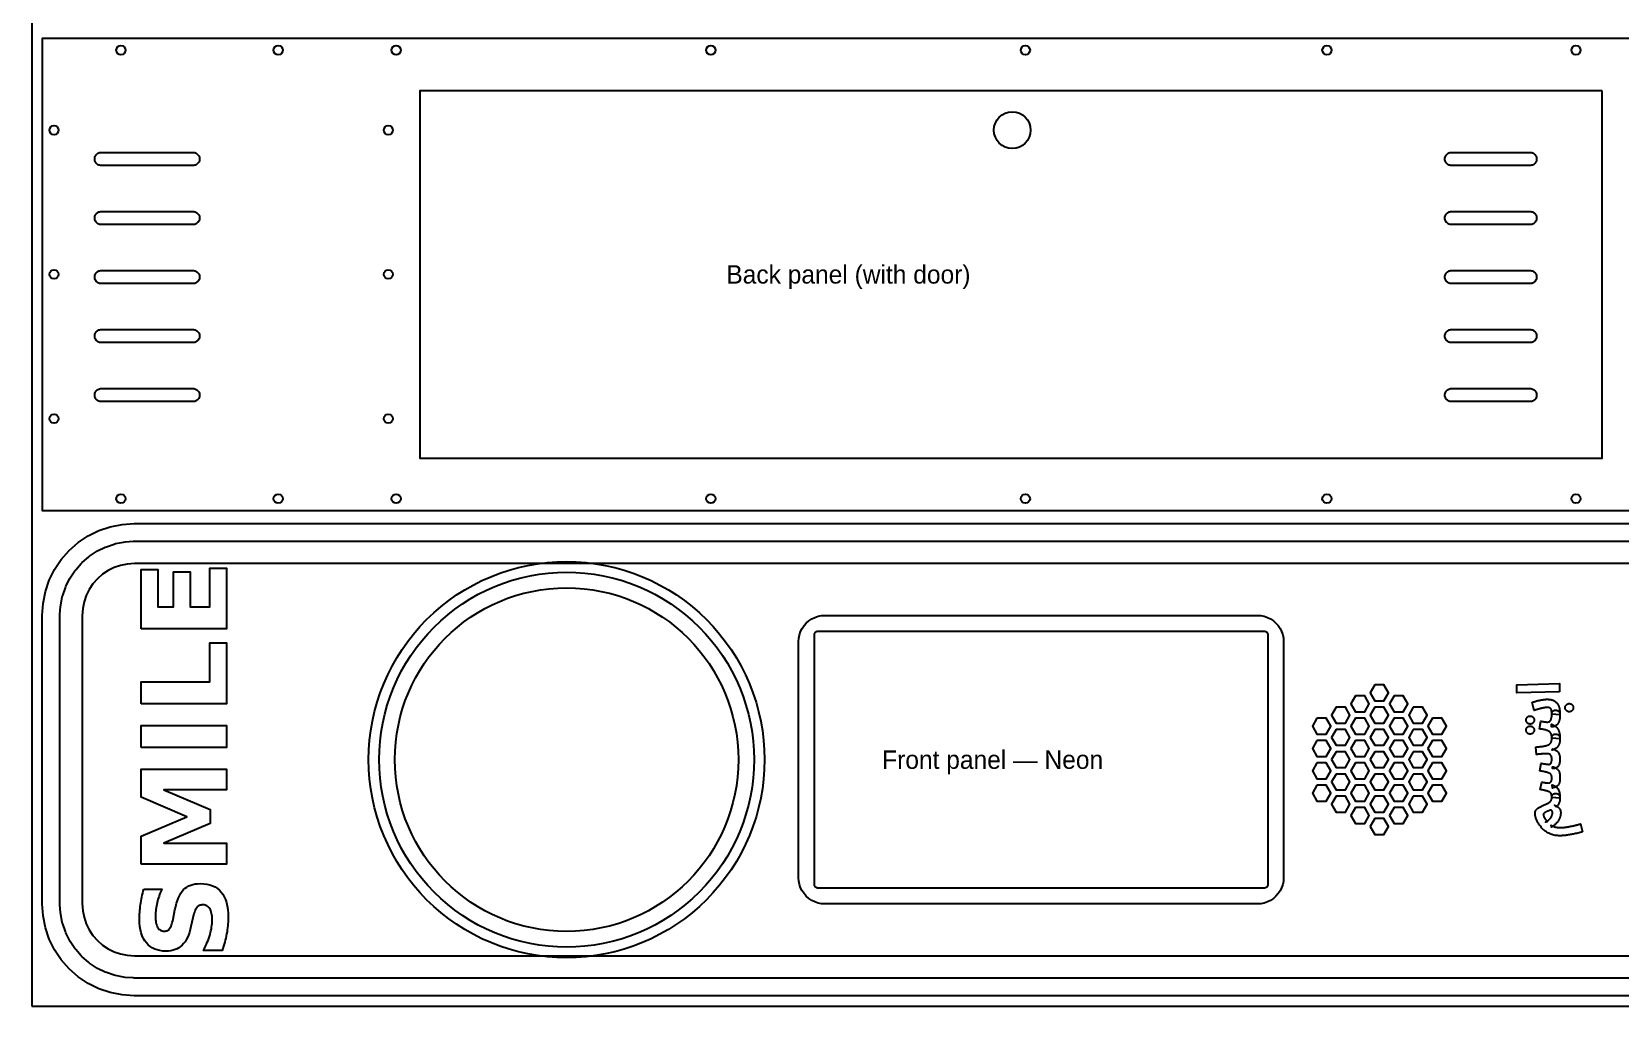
# Model space of a CAD drawing. Header units: millimetres. Extents: x 0 to 2440, y 0 to 1257.
# Drawn here: x 0 to 1212, y 0 to 743 of the extents above; entities that cross this region are included whole.
import ezdxf
from ezdxf.enums import TextEntityAlignment as Align

# ---------------------------------------------------------------- set-up
doc = ezdxf.new("R2010")
doc.units = ezdxf.units.MM
for name, color, linetype in [('CUT_DOOR', 6, 'Continuous'), ('CUT_INSIDE', 5, 'Continuous'), ('CUT_OUTSIDE', 1, 'Continuous'), ('DRILL_7', 3, 'Continuous'), ('ENGRAVE_V', 2, 'Continuous'), ('LABELS', 7, 'Continuous'), ('POCKET_8', 30, 'Continuous'), ('SHEET', 8, 'Continuous')]:
    doc.layers.add(name, color=color, linetype=linetype)

msp = doc.modelspace()

# ---------------------------------------------------------------- linework, layer by layer
at = {"layer": 'CUT_DOOR'}
msp.add_lwpolyline([(1198, 698), (296, 698), (296, 418), (1198, 418)], close=True, dxfattribs=at)
at = {"layer": 'CUT_INSIDE'}
for points in [[(53, 641), (52.347, 641.043), (51.706, 641.17), (51.087, 641.381), (50.5, 641.67), (49.956, 642.033), (49.464, 642.464), (49.033, 642.956), (48.67, 643.5), (48.381, 644.087), (48.17, 644.706), (48.043, 645.347), (48, 646), (48.043, 646.653), (48.17, 647.294), (48.381, 647.913), (48.67, 648.5), (49.033, 649.044), (49.464, 649.536), (49.956, 649.967), (50.5, 650.33), (51.087, 650.619), (51.706, 650.83), (52.347, 650.957), (53, 651), (123, 651), (123.653, 650.957), (124.294, 650.83), (124.913, 650.619), (125.5, 650.33), (126.044, 649.967), (126.536, 649.536), (126.967, 649.044), (127.33, 648.5), (127.619, 647.913), (127.83, 647.294), (127.957, 646.653), (128, 646), (127.957, 645.347), (127.83, 644.706), (127.619, 644.087), (127.33, 643.5), (126.967, 642.956), (126.536, 642.464), (126.044, 642.033), (125.5, 641.67), (124.913, 641.381), (124.294, 641.17), (123.653, 641.043), (123, 641)], [(1083, 641), (1082.347, 641.043), (1081.706, 641.17), (1081.087, 641.381), (1080.5, 641.67), (1079.956, 642.033), (1079.464, 642.464), (1079.033, 642.956), (1078.67, 643.5), (1078.381, 644.087), (1078.17, 644.706), (1078.043, 645.347), (1078, 646), (1078.043, 646.653), (1078.17, 647.294), (1078.381, 647.913), (1078.67, 648.5), (1079.033, 649.044), (1079.464, 649.536), (1079.956, 649.967), (1080.5, 650.33), (1081.087, 650.619), (1081.706, 650.83), (1082.347, 650.957), (1083, 651), (1143, 651), (1143.653, 650.957), (1144.294, 650.83), (1144.913, 650.619), (1145.5, 650.33), (1146.044, 649.967), (1146.536, 649.536), (1146.967, 649.044), (1147.33, 648.5), (1147.619, 647.913), (1147.83, 647.294), (1147.957, 646.653), (1148, 646), (1147.957, 645.347), (1147.83, 644.706), (1147.619, 644.087), (1147.33, 643.5), (1146.967, 642.956), (1146.536, 642.464), (1146.044, 642.033), (1145.5, 641.67), (1144.913, 641.381), (1144.294, 641.17), (1143.653, 641.043), (1143, 641)], [(53, 596), (52.347, 596.043), (51.706, 596.17), (51.087, 596.381), (50.5, 596.67), (49.956, 597.033), (49.464, 597.464), (49.033, 597.956), (48.67, 598.5), (48.381, 599.087), (48.17, 599.706), (48.043, 600.347), (48, 601), (48.043, 601.653), (48.17, 602.294), (48.381, 602.913), (48.67, 603.5), (49.033, 604.044), (49.464, 604.536), (49.956, 604.967), (50.5, 605.33), (51.087, 605.619), (51.706, 605.83), (52.347, 605.957), (53, 606), (123, 606), (123.653, 605.957), (124.294, 605.83), (124.913, 605.619), (125.5, 605.33), (126.044, 604.967), (126.536, 604.536), (126.967, 604.044), (127.33, 603.5), (127.619, 602.913), (127.83, 602.294), (127.957, 601.653), (128, 601), (127.957, 600.347), (127.83, 599.706), (127.619, 599.087), (127.33, 598.5), (126.967, 597.956), (126.536, 597.464), (126.044, 597.033), (125.5, 596.67), (124.913, 596.381), (124.294, 596.17), (123.653, 596.043), (123, 596)], [(1083, 596), (1082.347, 596.043), (1081.706, 596.17), (1081.087, 596.381), (1080.5, 596.67), (1079.956, 597.033), (1079.464, 597.464), (1079.033, 597.956), (1078.67, 598.5), (1078.381, 599.087), (1078.17, 599.706), (1078.043, 600.347), (1078, 601), (1078.043, 601.653), (1078.17, 602.294), (1078.381, 602.913), (1078.67, 603.5), (1079.033, 604.044), (1079.464, 604.536), (1079.956, 604.967), (1080.5, 605.33), (1081.087, 605.619), (1081.706, 605.83), (1082.347, 605.957), (1083, 606), (1143, 606), (1143.653, 605.957), (1144.294, 605.83), (1144.913, 605.619), (1145.5, 605.33), (1146.044, 604.967), (1146.536, 604.536), (1146.967, 604.044), (1147.33, 603.5), (1147.619, 602.913), (1147.83, 602.294), (1147.957, 601.653), (1148, 601), (1147.957, 600.347), (1147.83, 599.706), (1147.619, 599.087), (1147.33, 598.5), (1146.967, 597.956), (1146.536, 597.464), (1146.044, 597.033), (1145.5, 596.67), (1144.913, 596.381), (1144.294, 596.17), (1143.653, 596.043), (1143, 596)], [(53, 551), (52.347, 551.043), (51.706, 551.17), (51.087, 551.381), (50.5, 551.67), (49.956, 552.033), (49.464, 552.464), (49.033, 552.956), (48.67, 553.5), (48.381, 554.087), (48.17, 554.706), (48.043, 555.347), (48, 556), (48.043, 556.653), (48.17, 557.294), (48.381, 557.913), (48.67, 558.5), (49.033, 559.044), (49.464, 559.536), (49.956, 559.967), (50.5, 560.33), (51.087, 560.619), (51.706, 560.83), (52.347, 560.957), (53, 561), (123, 561), (123.653, 560.957), (124.294, 560.83), (124.913, 560.619), (125.5, 560.33), (126.044, 559.967), (126.536, 559.536), (126.967, 559.044), (127.33, 558.5), (127.619, 557.913), (127.83, 557.294), (127.957, 556.653), (128, 556), (127.957, 555.347), (127.83, 554.706), (127.619, 554.087), (127.33, 553.5), (126.967, 552.956), (126.536, 552.464), (126.044, 552.033), (125.5, 551.67), (124.913, 551.381), (124.294, 551.17), (123.653, 551.043), (123, 551)], [(1083, 551), (1082.347, 551.043), (1081.706, 551.17), (1081.087, 551.381), (1080.5, 551.67), (1079.956, 552.033), (1079.464, 552.464), (1079.033, 552.956), (1078.67, 553.5), (1078.381, 554.087), (1078.17, 554.706), (1078.043, 555.347), (1078, 556), (1078.043, 556.653), (1078.17, 557.294), (1078.381, 557.913), (1078.67, 558.5), (1079.033, 559.044), (1079.464, 559.536), (1079.956, 559.967), (1080.5, 560.33), (1081.087, 560.619), (1081.706, 560.83), (1082.347, 560.957), (1083, 561), (1143, 561), (1143.653, 560.957), (1144.294, 560.83), (1144.913, 560.619), (1145.5, 560.33), (1146.044, 559.967), (1146.536, 559.536), (1146.967, 559.044), (1147.33, 558.5), (1147.619, 557.913), (1147.83, 557.294), (1147.957, 556.653), (1148, 556), (1147.957, 555.347), (1147.83, 554.706), (1147.619, 554.087), (1147.33, 553.5), (1146.967, 552.956), (1146.536, 552.464), (1146.044, 552.033), (1145.5, 551.67), (1144.913, 551.381), (1144.294, 551.17), (1143.653, 551.043), (1143, 551)], [(53, 506), (52.347, 506.043), (51.706, 506.17), (51.087, 506.381), (50.5, 506.67), (49.956, 507.033), (49.464, 507.464), (49.033, 507.956), (48.67, 508.5), (48.381, 509.087), (48.17, 509.706), (48.043, 510.347), (48, 511), (48.043, 511.653), (48.17, 512.294), (48.381, 512.913), (48.67, 513.5), (49.033, 514.044), (49.464, 514.536), (49.956, 514.967), (50.5, 515.33), (51.087, 515.619), (51.706, 515.83), (52.347, 515.957), (53, 516), (123, 516), (123.653, 515.957), (124.294, 515.83), (124.913, 515.619), (125.5, 515.33), (126.044, 514.967), (126.536, 514.536), (126.967, 514.044), (127.33, 513.5), (127.619, 512.913), (127.83, 512.294), (127.957, 511.653), (128, 511), (127.957, 510.347), (127.83, 509.706), (127.619, 509.087), (127.33, 508.5), (126.967, 507.956), (126.536, 507.464), (126.044, 507.033), (125.5, 506.67), (124.913, 506.381), (124.294, 506.17), (123.653, 506.043), (123, 506)], [(1083, 506), (1082.347, 506.043), (1081.706, 506.17), (1081.087, 506.381), (1080.5, 506.67), (1079.956, 507.033), (1079.464, 507.464), (1079.033, 507.956), (1078.67, 508.5), (1078.381, 509.087), (1078.17, 509.706), (1078.043, 510.347), (1078, 511), (1078.043, 511.653), (1078.17, 512.294), (1078.381, 512.913), (1078.67, 513.5), (1079.033, 514.044), (1079.464, 514.536), (1079.956, 514.967), (1080.5, 515.33), (1081.087, 515.619), (1081.706, 515.83), (1082.347, 515.957), (1083, 516), (1143, 516), (1143.653, 515.957), (1144.294, 515.83), (1144.913, 515.619), (1145.5, 515.33), (1146.044, 514.967), (1146.536, 514.536), (1146.967, 514.044), (1147.33, 513.5), (1147.619, 512.913), (1147.83, 512.294), (1147.957, 511.653), (1148, 511), (1147.957, 510.347), (1147.83, 509.706), (1147.619, 509.087), (1147.33, 508.5), (1146.967, 507.956), (1146.536, 507.464), (1146.044, 507.033), (1145.5, 506.67), (1144.913, 506.381), (1144.294, 506.17), (1143.653, 506.043), (1143, 506)], [(53, 461), (52.347, 461.043), (51.706, 461.17), (51.087, 461.381), (50.5, 461.67), (49.956, 462.033), (49.464, 462.464), (49.033, 462.956), (48.67, 463.5), (48.381, 464.087), (48.17, 464.706), (48.043, 465.347), (48, 466), (48.043, 466.653), (48.17, 467.294), (48.381, 467.913), (48.67, 468.5), (49.033, 469.044), (49.464, 469.536), (49.956, 469.967), (50.5, 470.33), (51.087, 470.619), (51.706, 470.83), (52.347, 470.957), (53, 471), (123, 471), (123.653, 470.957), (124.294, 470.83), (124.913, 470.619), (125.5, 470.33), (126.044, 469.967), (126.536, 469.536), (126.967, 469.044), (127.33, 468.5), (127.619, 467.913), (127.83, 467.294), (127.957, 466.653), (128, 466), (127.957, 465.347), (127.83, 464.706), (127.619, 464.087), (127.33, 463.5), (126.967, 462.956), (126.536, 462.464), (126.044, 462.033), (125.5, 461.67), (124.913, 461.381), (124.294, 461.17), (123.653, 461.043), (123, 461)], [(1083, 461), (1082.347, 461.043), (1081.706, 461.17), (1081.087, 461.381), (1080.5, 461.67), (1079.956, 462.033), (1079.464, 462.464), (1079.033, 462.956), (1078.67, 463.5), (1078.381, 464.087), (1078.17, 464.706), (1078.043, 465.347), (1078, 466), (1078.043, 466.653), (1078.17, 467.294), (1078.381, 467.913), (1078.67, 468.5), (1079.033, 469.044), (1079.464, 469.536), (1079.956, 469.967), (1080.5, 470.33), (1081.087, 470.619), (1081.706, 470.83), (1082.347, 470.957), (1083, 471), (1143, 471), (1143.653, 470.957), (1144.294, 470.83), (1144.913, 470.619), (1145.5, 470.33), (1146.044, 469.967), (1146.536, 469.536), (1146.967, 469.044), (1147.33, 468.5), (1147.619, 467.913), (1147.83, 467.294), (1147.957, 466.653), (1148, 466), (1147.957, 465.347), (1147.83, 464.706), (1147.619, 464.087), (1147.33, 463.5), (1146.967, 462.956), (1146.536, 462.464), (1146.044, 462.033), (1145.5, 461.67), (1144.913, 461.381), (1144.294, 461.17), (1143.653, 461.043), (1143, 461)], [(83.335, 287.635), (83.335, 333.039), (96.051, 333.039), (96.051, 304.459), (108.2, 304.459), (108.2, 331.334), (120.916, 331.334), (120.916, 304.459), (135.861, 304.459), (135.861, 334), (148.578, 334), (148.578, 287.635)], [(940, 286), (940.392, 285.974), (940.776, 285.898), (941.148, 285.772), (941.5, 285.598), (941.826, 285.38), (942.121, 285.121), (942.38, 284.826), (942.598, 284.5), (942.772, 284.148), (942.898, 283.776), (942.974, 283.392), (943, 283), (943, 93), (942.974, 92.608), (942.898, 92.224), (942.772, 91.852), (942.598, 91.5), (942.38, 91.174), (942.121, 90.879), (941.826, 90.62), (941.5, 90.402), (941.148, 90.228), (940.776, 90.102), (940.392, 90.026), (940, 90), (600, 90), (599.608, 90.026), (599.224, 90.102), (598.852, 90.228), (598.5, 90.402), (598.174, 90.62), (597.879, 90.879), (597.62, 91.174), (597.402, 91.5), (597.228, 91.852), (597.102, 92.224), (597.026, 92.608), (597, 93), (597, 283), (597.026, 283.392), (597.102, 283.776), (597.228, 284.148), (597.402, 284.5), (597.62, 284.826), (597.879, 285.121), (598.174, 285.38), (598.5, 285.598), (598.852, 285.772), (599.224, 285.898), (599.608, 285.974), (600, 286)], [(83.335, 230.607), (83.335, 247.431), (135.861, 247.431), (135.861, 276.972), (148.578, 276.972), (148.578, 230.607)], [(1024.5, 245.062), (1021, 239), (1024.5, 232.938), (1031.5, 232.938), (1035, 239), (1031.5, 245.062)], [(1009.8, 236.562), (1006.3, 230.5), (1009.8, 224.438), (1016.8, 224.438), (1020.3, 230.5), (1016.8, 236.562)], [(1039.2, 236.562), (1035.7, 230.5), (1039.2, 224.438), (1046.2, 224.438), (1049.7, 230.5), (1046.2, 236.562)], [(980.4, 219.562), (976.9, 213.5), (980.4, 207.438), (987.4, 207.438), (990.9, 213.5), (987.4, 219.562)], [(995.1, 228.062), (991.6, 222), (995.1, 215.938), (1002.1, 215.938), (1005.6, 222), (1002.1, 228.062)], [(1009.8, 219.562), (1006.3, 213.5), (1009.8, 207.438), (1016.8, 207.438), (1020.3, 213.5), (1016.8, 219.562)], [(1024.5, 228.062), (1021, 222), (1024.5, 215.938), (1031.5, 215.938), (1035, 222), (1031.5, 228.062)], [(1039.2, 219.562), (1035.7, 213.5), (1039.2, 207.438), (1046.2, 207.438), (1049.7, 213.5), (1046.2, 219.562)], [(1053.9, 228.062), (1050.4, 222), (1053.9, 215.938), (1060.9, 215.938), (1064.4, 222), (1060.9, 228.062)], [(1068.6, 219.562), (1065.1, 213.5), (1068.6, 207.438), (1075.6, 207.438), (1079.1, 213.5), (1075.6, 219.562)], [(83.335, 197.308), (83.335, 214.132), (148.578, 214.132), (148.578, 197.308)], [(995.1, 211.062), (991.6, 205), (995.1, 198.938), (1002.1, 198.938), (1005.6, 205), (1002.1, 211.062)], [(1024.5, 211.062), (1021, 205), (1024.5, 198.938), (1031.5, 198.938), (1035, 205), (1031.5, 211.062)], [(1053.9, 211.062), (1050.4, 205), (1053.9, 198.938), (1060.9, 198.938), (1064.4, 205), (1060.9, 211.062)], [(980.4, 202.562), (976.9, 196.5), (980.4, 190.438), (987.4, 190.438), (990.9, 196.5), (987.4, 202.562)], [(995.1, 194.062), (991.6, 188), (995.1, 181.938), (1002.1, 181.938), (1005.6, 188), (1002.1, 194.062)], [(1009.8, 202.562), (1006.3, 196.5), (1009.8, 190.438), (1016.8, 190.438), (1020.3, 196.5), (1016.8, 202.562)], [(1024.5, 194.062), (1021, 188), (1024.5, 181.938), (1031.5, 181.938), (1035, 188), (1031.5, 194.062)], [(1039.2, 202.562), (1035.7, 196.5), (1039.2, 190.438), (1046.2, 190.438), (1049.7, 196.5), (1046.2, 202.562)], [(1053.9, 194.062), (1050.4, 188), (1053.9, 181.938), (1060.9, 181.938), (1064.4, 188), (1060.9, 194.062)], [(1068.6, 202.562), (1065.1, 196.5), (1068.6, 190.438), (1075.6, 190.438), (1079.1, 196.5), (1075.6, 202.562)], [(980.4, 185.562), (976.9, 179.5), (980.4, 173.438), (987.4, 173.438), (990.9, 179.5), (987.4, 185.562)], [(1009.8, 185.562), (1006.3, 179.5), (1009.8, 173.438), (1016.8, 173.438), (1020.3, 179.5), (1016.8, 185.562)], [(1039.2, 185.562), (1035.7, 179.5), (1039.2, 173.438), (1046.2, 173.438), (1049.7, 179.5), (1046.2, 185.562)], [(1068.6, 185.562), (1065.1, 179.5), (1068.6, 173.438), (1075.6, 173.438), (1079.1, 179.5), (1075.6, 185.562)], [(83.335, 108.248), (83.335, 129.661), (118.251, 144.519), (83.335, 159.464), (83.335, 180.833), (148.578, 180.833), (148.578, 164.927), (100.858, 164.927), (136.036, 149.894), (136.036, 139.231), (100.858, 124.199), (148.578, 124.199), (148.578, 108.248)], [(995.1, 177.062), (991.6, 171), (995.1, 164.938), (1002.1, 164.938), (1005.6, 171), (1002.1, 177.062)], [(1024.5, 177.062), (1021, 171), (1024.5, 164.938), (1031.5, 164.938), (1035, 171), (1031.5, 177.062)], [(1053.9, 177.062), (1050.4, 171), (1053.9, 164.938), (1060.9, 164.938), (1064.4, 171), (1060.9, 177.062)], [(980.4, 168.562), (976.9, 162.5), (980.4, 156.438), (987.4, 156.438), (990.9, 162.5), (987.4, 168.562)], [(995.1, 160.062), (991.6, 154), (995.1, 147.938), (1002.1, 147.938), (1005.6, 154), (1002.1, 160.062)], [(1009.8, 168.562), (1006.3, 162.5), (1009.8, 156.438), (1016.8, 156.438), (1020.3, 162.5), (1016.8, 168.562)], [(1024.5, 160.062), (1021, 154), (1024.5, 147.938), (1031.5, 147.938), (1035, 154), (1031.5, 160.062)], [(1039.2, 168.562), (1035.7, 162.5), (1039.2, 156.438), (1046.2, 156.438), (1049.7, 162.5), (1046.2, 168.562)], [(1053.9, 160.062), (1050.4, 154), (1053.9, 147.938), (1060.9, 147.938), (1064.4, 154), (1060.9, 160.062)], [(1068.6, 168.562), (1065.1, 162.5), (1068.6, 156.438), (1075.6, 156.438), (1079.1, 162.5), (1075.6, 168.562)], [(1009.8, 151.562), (1006.3, 145.5), (1009.8, 139.438), (1016.8, 139.438), (1020.3, 145.5), (1016.8, 151.562)], [(1039.2, 151.562), (1035.7, 145.5), (1039.2, 139.438), (1046.2, 139.438), (1049.7, 145.5), (1046.2, 151.562)], [(1024.5, 143.062), (1021, 137), (1024.5, 130.938), (1031.5, 130.938), (1035, 137), (1031.5, 143.062)], [(85.389, 89.195), (99.198, 89.195), (98.615, 87.856), (98.07, 86.524), (97.561, 85.201), (97.089, 83.886), (96.654, 82.579), (96.256, 81.28), (95.895, 79.99), (95.57, 78.708), (95.284, 77.438), (95.035, 76.187), (94.825, 74.953), (94.653, 73.737), (94.519, 72.538), (94.423, 71.358), (94.366, 70.195), (94.347, 69.05), (94.373, 67.592), (94.451, 66.231), (94.58, 64.97), (94.762, 63.806), (94.996, 62.741), (95.281, 61.774), (95.618, 60.905), (96.007, 60.135), (96.451, 59.459), (96.952, 58.873), (97.511, 58.378), (98.127, 57.972), (98.8, 57.657), (99.531, 57.431), (100.319, 57.296), (101.164, 57.251), (101.801, 57.282), (102.403, 57.373), (102.968, 57.525), (103.496, 57.737), (103.989, 58.011), (104.446, 58.345), (104.866, 58.74), (105.25, 59.196), (105.609, 59.731), (105.956, 60.366), (106.289, 61.1), (106.61, 61.932), (106.918, 62.864), (107.212, 63.895), (107.494, 65.025), (107.763, 66.253), (109.205, 73.42), (109.786, 76.042), (110.439, 78.467), (111.163, 80.696), (111.958, 82.728), (112.824, 84.563), (113.76, 86.202), (114.768, 87.644), (115.847, 88.89), (117.02, 89.965), (118.311, 90.897), (119.719, 91.686), (121.244, 92.331), (122.887, 92.833), (124.647, 93.191), (126.525, 93.406), (128.52, 93.478), (131.132, 93.378), (133.571, 93.078), (135.838, 92.578), (137.932, 91.878), (139.853, 90.977), (141.601, 89.877), (143.177, 88.576), (144.579, 87.076), (145.814, 85.37), (146.883, 83.453), (147.788, 81.325), (148.529, 78.986), (149.105, 76.436), (149.516, 73.675), (149.763, 70.703), (149.845, 67.521), (149.827, 65.968), (149.772, 64.415), (149.679, 62.86), (149.55, 61.304), (149.384, 59.747), (149.182, 58.188), (148.942, 56.628), (148.665, 55.066), (148.353, 53.504), (148.004, 51.942), (147.621, 50.379), (147.201, 48.817), (146.747, 47.255), (146.256, 45.693), (145.731, 44.13), (145.169, 42.568), (130.967, 42.568), (131.772, 44.124), (132.525, 45.667), (133.228, 47.196), (133.879, 48.713), (134.478, 50.217), (135.027, 51.708), (135.524, 53.186), (135.971, 54.651), (136.365, 56.103), (136.707, 57.542), (136.996, 58.968), (137.232, 60.381), (137.417, 61.781), (137.548, 63.168), (137.627, 64.542), (137.653, 65.904), (137.624, 67.24), (137.538, 68.496), (137.395, 69.671), (137.194, 70.765), (136.936, 71.779), (136.621, 72.713), (136.248, 73.565), (135.818, 74.338), (135.334, 75.024), (134.802, 75.619), (134.22, 76.122), (133.589, 76.534), (132.909, 76.854), (132.18, 77.082), (131.401, 77.22), (130.574, 77.265), (129.831, 77.234), (129.132, 77.141), (128.476, 76.986), (127.864, 76.768), (127.296, 76.489), (126.772, 76.147), (126.291, 75.743), (125.854, 75.277), (125.445, 74.718), (125.046, 74.036), (124.658, 73.23), (124.281, 72.3), (123.915, 71.247), (123.56, 70.07), (123.216, 68.77), (122.883, 67.346), (121.441, 60.834), (120.877, 58.47), (120.236, 56.269), (119.517, 54.233), (118.72, 52.362), (117.846, 50.656), (116.893, 49.113), (115.863, 47.736), (114.755, 46.523), (113.558, 45.463), (112.261, 44.544), (110.865, 43.767), (109.369, 43.131), (107.773, 42.636), (106.077, 42.283), (104.282, 42.071), (102.388, 42), (100.022, 42.098), (97.796, 42.393), (95.712, 42.885), (93.768, 43.573), (91.965, 44.458), (90.302, 45.54), (88.78, 46.818), (87.399, 48.293), (86.17, 49.952), (85.104, 51.783), (84.203, 53.787), (83.466, 55.962), (82.892, 58.309), (82.482, 60.829), (82.237, 63.521), (82.155, 66.384), (82.167, 67.733), (82.205, 69.091), (82.268, 70.459), (82.357, 71.836), (82.471, 73.223), (82.609, 74.619), (82.774, 76.025), (82.963, 77.44), (83.178, 78.867), (83.418, 80.305), (83.683, 81.756), (83.974, 83.22), (84.29, 84.695), (84.631, 86.183), (84.997, 87.683)]]:
    msp.add_lwpolyline(points, close=True, dxfattribs=at)
for centre, radius in [((748, 668), 14), ((408, 188), 131)]:
    msp.add_circle(centre, radius, dxfattribs=at)
at = {"layer": 'CUT_OUTSIDE'}
msp.add_lwpolyline([(1238, 738), (8, 738), (8, 378), (1238, 378)], close=True, dxfattribs=at)
msp.add_lwpolyline([(1458, 8), (198, 8), (128, 8), (78, 8), (68.863, 8.599), (59.883, 10.385), (51.212, 13.328), (43, 17.378), (35.387, 22.465), (28.503, 28.503), (22.465, 35.387), (17.378, 43), (13.328, 51.212), (10.385, 59.883), (8.599, 68.863), (8, 78), (8, 298), (8.599, 307.137), (10.385, 316.117), (13.328, 324.788), (17.378, 333), (22.465, 340.613), (28.503, 347.497), (35.387, 353.535), (43, 358.622), (51.212, 362.672), (59.883, 365.615), (68.863, 367.401), (78, 368), (128, 368), (198, 368), (1458, 368)], dxfattribs=at)
at = {"layer": 'DRILL_7'}
for centre in [(68, 729), (188, 729), (278, 729), (518, 729), (758, 729), (988, 729), (1178, 729), (17, 668), (272, 668), (17, 558), (272, 558), (17, 448), (272, 448), (68, 387), (188, 387), (278, 387), (518, 387), (758, 387), (988, 387), (1178, 387)]:
    msp.add_circle(centre, 3.5, dxfattribs=at)
at = {"layer": 'ENGRAVE_V'}
for points in [[(408, 339), (415.409, 338.818), (422.801, 338.273), (430.156, 337.366), (437.459, 336.099), (444.69, 334.475), (451.833, 332.498), (458.87, 330.173), (465.785, 327.506), (472.561, 324.502), (479.181, 321.17), (485.63, 317.517), (491.891, 313.552), (497.951, 309.284), (503.793, 304.725), (509.405, 299.884), (514.773, 294.773), (519.884, 289.405), (524.725, 283.793), (529.284, 277.951), (533.552, 271.891), (537.517, 265.63), (541.17, 259.181), (544.502, 252.561), (547.506, 245.785), (550.173, 238.87), (552.498, 231.833), (554.475, 224.69), (556.099, 217.459), (557.366, 210.156), (558.273, 202.801), (558.818, 195.409), (559, 188), (558.818, 180.591), (558.273, 173.199), (557.366, 165.844), (556.099, 158.541), (554.475, 151.31), (552.498, 144.167), (550.173, 137.13), (547.506, 130.215), (544.502, 123.439), (541.17, 116.819), (537.517, 110.37), (533.552, 104.109), (529.284, 98.049), (524.725, 92.207), (519.884, 86.595), (514.773, 81.227), (509.405, 76.116), (503.793, 71.275), (497.951, 66.716), (491.891, 62.448), (485.63, 58.483), (479.181, 54.83), (472.561, 51.498), (465.785, 48.494), (458.87, 45.827), (451.833, 43.502), (444.69, 41.525), (437.459, 39.901), (430.156, 38.634), (422.801, 37.727), (415.409, 37.182), (408, 37), (400.591, 37.182), (393.199, 37.727), (385.844, 38.634), (378.541, 39.901), (371.31, 41.525), (364.167, 43.502), (357.13, 45.827), (350.215, 48.494), (343.439, 51.498), (336.819, 54.83), (330.37, 58.483), (324.109, 62.448), (318.049, 66.716), (312.207, 71.275), (306.595, 76.116), (301.227, 81.227), (296.116, 86.595), (291.275, 92.207), (286.716, 98.049), (282.448, 104.109), (278.483, 110.37), (274.83, 116.819), (271.498, 123.439), (268.494, 130.215), (265.827, 137.13), (263.502, 144.167), (261.525, 151.31), (259.901, 158.541), (258.634, 165.844), (257.727, 173.199), (257.182, 180.591), (257, 188), (257.182, 195.409), (257.727, 202.801), (258.634, 210.156), (259.901, 217.459), (261.525, 224.69), (263.502, 231.833), (265.827, 238.87), (268.494, 245.785), (271.498, 252.561), (274.83, 259.181), (278.483, 265.63), (282.448, 271.891), (286.716, 277.951), (291.275, 283.793), (296.116, 289.405), (301.227, 294.773), (306.595, 299.884), (312.207, 304.725), (318.049, 309.284), (324.109, 313.552), (330.37, 317.517), (336.819, 321.17), (343.439, 324.502), (350.215, 327.506), (357.13, 330.173), (364.167, 332.498), (371.31, 334.475), (378.541, 336.099), (385.844, 337.366), (393.199, 338.273), (400.591, 338.818), (408, 339)], [(408, 331), (415.017, 330.828), (422.016, 330.311), (428.982, 329.452), (435.898, 328.252), (442.746, 326.714), (449.511, 324.842), (456.175, 322.641), (462.724, 320.115), (469.14, 317.27), (475.41, 314.115), (481.517, 310.655), (487.447, 306.9), (493.185, 302.859), (498.718, 298.54), (504.033, 293.956), (509.116, 289.116), (513.956, 284.033), (518.54, 278.718), (522.859, 273.185), (526.9, 267.447), (530.655, 261.517), (534.115, 255.41), (537.27, 249.14), (540.115, 242.724), (542.641, 236.175), (544.842, 229.511), (546.714, 222.746), (548.252, 215.898), (549.452, 208.982), (550.311, 202.016), (550.828, 195.017), (551, 188), (550.828, 180.983), (550.311, 173.984), (549.452, 167.018), (548.252, 160.102), (546.714, 153.254), (544.842, 146.489), (542.641, 139.825), (540.115, 133.276), (537.27, 126.86), (534.115, 120.59), (530.655, 114.483), (526.9, 108.553), (522.859, 102.815), (518.54, 97.282), (513.956, 91.967), (509.116, 86.884), (504.033, 82.044), (498.718, 77.46), (493.185, 73.141), (487.447, 69.1), (481.517, 65.345), (475.41, 61.885), (469.14, 58.73), (462.724, 55.885), (456.175, 53.359), (449.511, 51.158), (442.746, 49.286), (435.898, 47.748), (428.982, 46.548), (422.016, 45.689), (415.017, 45.172), (408, 45), (400.983, 45.172), (393.984, 45.689), (387.018, 46.548), (380.102, 47.748), (373.254, 49.286), (366.489, 51.158), (359.825, 53.359), (353.276, 55.885), (346.86, 58.73), (340.59, 61.885), (334.483, 65.345), (328.553, 69.1), (322.815, 73.141), (317.282, 77.46), (311.967, 82.044), (306.884, 86.884), (302.044, 91.967), (297.46, 97.282), (293.141, 102.815), (289.1, 108.553), (285.345, 114.483), (281.885, 120.59), (278.73, 126.86), (275.885, 133.276), (273.359, 139.825), (271.158, 146.489), (269.286, 153.254), (267.748, 160.102), (266.548, 167.018), (265.689, 173.984), (265.172, 180.983), (265, 188), (265.172, 195.017), (265.689, 202.016), (266.548, 208.982), (267.748, 215.898), (269.286, 222.746), (271.158, 229.511), (273.359, 236.175), (275.885, 242.724), (278.73, 249.14), (281.885, 255.41), (285.345, 261.517), (289.1, 267.447), (293.141, 273.185), (297.46, 278.718), (302.044, 284.033), (306.884, 289.116), (311.967, 293.956), (317.282, 298.54), (322.815, 302.859), (328.553, 306.9), (334.483, 310.655), (340.59, 314.115), (346.86, 317.27), (353.276, 320.115), (359.825, 322.641), (366.489, 324.842), (373.254, 326.714), (380.102, 328.252), (387.018, 329.452), (393.984, 330.311), (400.983, 330.828), (408, 331)], [(935, 298), (937.611, 297.829), (940.176, 297.319), (942.654, 296.478), (945, 295.321), (947.175, 293.867), (949.142, 292.142), (950.867, 290.175), (952.321, 288), (953.478, 285.654), (954.319, 283.176), (954.829, 280.611), (955, 278), (955, 98), (954.829, 95.389), (954.319, 92.824), (953.478, 90.346), (952.321, 88), (950.867, 85.825), (949.142, 83.858), (947.175, 82.133), (945, 80.679), (942.654, 79.522), (940.176, 78.681), (937.611, 78.171), (935, 78), (605, 78), (602.389, 78.171), (599.824, 78.681), (597.346, 79.522), (595, 80.679), (592.825, 82.133), (590.858, 83.858), (589.133, 85.825), (587.679, 88), (586.522, 90.346), (585.681, 92.824), (585.171, 95.389), (585, 98), (585, 278), (585.171, 280.611), (585.681, 283.176), (586.522, 285.654), (587.679, 288), (589.133, 290.175), (590.858, 292.142), (592.825, 293.867), (595, 295.321), (597.346, 296.478), (599.824, 297.319), (602.389, 297.829), (605, 298), (935, 298)], [(1165.533, 239.8), (1133, 238.867), (1133, 245.089), (1165.533, 246.022), (1165.533, 239.8)], [(1165.756, 222.156), (1159.533, 222.6), (1159.529, 223.076), (1159.517, 223.526), (1159.496, 223.951), (1159.467, 224.35), (1159.429, 224.723), (1159.383, 225.071), (1159.329, 225.393), (1159.267, 225.689), (1159.193, 225.962), (1159.104, 226.215), (1159.001, 226.448), (1158.883, 226.661), (1158.751, 226.854), (1158.604, 227.026), (1158.443, 227.179), (1158.267, 227.311), (1158.073, 227.426), (1157.86, 227.525), (1157.626, 227.609), (1157.372, 227.678), (1157.098, 227.731), (1156.804, 227.769), (1156.49, 227.792), (1156.156, 227.8), (1155.837, 227.795), (1155.503, 227.779), (1155.153, 227.753), (1154.789, 227.717), (1154.409, 227.67), (1154.014, 227.613), (1153.603, 227.545), (1153.178, 227.467), (1152.742, 227.38), (1152.303, 227.287), (1151.859, 227.189), (1151.411, 227.083), (1150.959, 226.972), (1150.503, 226.854), (1150.042, 226.73), (1149.578, 226.6), (1149.116, 226.467), (1148.664, 226.333), (1148.222, 226.2), (1147.789, 226.067), (1147.366, 225.933), (1146.953, 225.8), (1146.549, 225.667), (1146.156, 225.533), (1144.467, 231.667), (1144.852, 231.8), (1145.253, 231.933), (1145.669, 232.067), (1146.1, 232.2), (1146.547, 232.333), (1147.008, 232.467), (1147.485, 232.6), (1147.978, 232.733), (1148.48, 232.864), (1148.985, 232.99), (1149.493, 233.111), (1150.006, 233.228), (1150.521, 233.339), (1151.04, 233.446), (1151.563, 233.548), (1152.089, 233.644), (1152.614, 233.733), (1153.135, 233.81), (1153.65, 233.875), (1154.161, 233.928), (1154.667, 233.969), (1155.168, 233.999), (1155.664, 234.016), (1156.156, 234.022), (1156.755, 234.012), (1157.329, 233.983), (1157.88, 233.935), (1158.406, 233.867), (1158.907, 233.779), (1159.385, 233.672), (1159.838, 233.546), (1160.267, 233.4), (1160.674, 233.237), (1161.064, 233.06), (1161.435, 232.868), (1161.789, 232.661), (1162.124, 232.44), (1162.442, 232.204), (1162.741, 231.954), (1163.022, 231.689), (1163.287, 231.41), (1163.536, 231.119), (1163.77, 230.816), (1163.989, 230.5), (1164.192, 230.172), (1164.381, 229.831), (1164.553, 229.477), (1164.711, 229.111), (1164.855, 228.734), (1164.987, 228.349), (1165.108, 227.954), (1165.217, 227.55), (1165.314, 227.137), (1165.399, 226.715), (1165.472, 226.284), (1165.533, 225.844), (1165.585, 225.398), (1165.631, 224.947), (1165.669, 224.492), (1165.7, 224.033), (1165.724, 223.57), (1165.742, 223.103), (1165.752, 222.631), (1165.756, 222.156)], [(1175.978, 227.622), (1175.964, 227.306), (1175.922, 227.001), (1175.853, 226.709), (1175.756, 226.428), (1175.631, 226.159), (1175.478, 225.901), (1175.297, 225.656), (1175.089, 225.422), (1174.86, 225.209), (1174.619, 225.024), (1174.366, 224.867), (1174.1, 224.739), (1173.822, 224.639), (1173.531, 224.568), (1173.227, 224.525), (1172.911, 224.511), (1172.594, 224.525), (1172.287, 224.568), (1171.991, 224.639), (1171.706, 224.739), (1171.43, 224.867), (1171.165, 225.024), (1170.911, 225.209), (1170.667, 225.422), (1170.443, 225.656), (1170.249, 225.901), (1170.084, 226.159), (1169.95, 226.428), (1169.845, 226.709), (1169.771, 227.001), (1169.726, 227.306), (1169.711, 227.622), (1169.726, 227.939), (1169.771, 228.243), (1169.845, 228.536), (1169.95, 228.817), (1170.084, 229.086), (1170.249, 229.343), (1170.443, 229.589), (1170.667, 229.822), (1170.911, 230.036), (1171.165, 230.221), (1171.43, 230.377), (1171.706, 230.506), (1171.991, 230.605), (1172.287, 230.676), (1172.594, 230.719), (1172.911, 230.733), (1173.227, 230.719), (1173.531, 230.676), (1173.822, 230.605), (1174.1, 230.506), (1174.366, 230.377), (1174.619, 230.221), (1174.86, 230.036), (1175.089, 229.822), (1175.297, 229.589), (1175.478, 229.343), (1175.631, 229.086), (1175.756, 228.817), (1175.853, 228.536), (1175.922, 228.243), (1175.964, 227.939), (1175.978, 227.622)], [(1146.156, 218.244), (1146.141, 217.928), (1146.099, 217.624), (1146.027, 217.331), (1145.928, 217.05), (1145.8, 216.781), (1145.643, 216.524), (1145.458, 216.278), (1145.244, 216.044), (1145.011, 215.831), (1144.768, 215.646), (1144.514, 215.489), (1144.25, 215.361), (1143.975, 215.261), (1143.69, 215.19), (1143.395, 215.148), (1143.089, 215.133), (1142.772, 215.148), (1142.467, 215.19), (1142.172, 215.261), (1141.889, 215.361), (1141.617, 215.489), (1141.356, 215.646), (1141.106, 215.831), (1140.867, 216.044), (1140.648, 216.278), (1140.458, 216.524), (1140.298, 216.781), (1140.167, 217.05), (1140.065, 217.331), (1139.992, 217.624), (1139.948, 217.928), (1139.933, 218.244), (1139.948, 218.55), (1139.992, 218.844), (1140.065, 219.128), (1140.167, 219.4), (1140.298, 219.661), (1140.458, 219.911), (1140.648, 220.15), (1140.867, 220.378), (1141.106, 220.586), (1141.356, 220.767), (1141.617, 220.919), (1141.889, 221.044), (1142.172, 221.142), (1142.467, 221.211), (1142.772, 221.253), (1143.089, 221.267), (1143.395, 221.253), (1143.69, 221.211), (1143.975, 221.142), (1144.25, 221.044), (1144.514, 220.919), (1144.768, 220.767), (1145.011, 220.586), (1145.244, 220.378), (1145.458, 220.15), (1145.643, 219.911), (1145.8, 219.661), (1145.928, 219.4), (1146.027, 219.128), (1146.099, 218.844), (1146.141, 218.55), (1146.156, 218.244)], [(1165.756, 203.978), (1159.533, 204.422), (1159.528, 204.815), (1159.514, 205.194), (1159.49, 205.56), (1159.456, 205.911), (1159.412, 206.249), (1159.358, 206.572), (1159.295, 206.882), (1159.222, 207.178), (1159.134, 207.461), (1159.026, 207.733), (1158.898, 207.994), (1158.75, 208.244), (1158.582, 208.483), (1158.393, 208.711), (1158.184, 208.928), (1157.956, 209.133), (1157.702, 209.33), (1157.421, 209.518), (1157.111, 209.699), (1156.772, 209.872), (1156.405, 210.038), (1156.01, 210.196), (1155.586, 210.346), (1155.133, 210.489), (1154.647, 210.626), (1154.122, 210.76), (1153.558, 210.89), (1152.956, 211.017), (1152.314, 211.14), (1151.633, 211.26), (1150.914, 211.376), (1150.156, 211.489), (1151.133, 217.311), (1151.303, 217.288), (1151.481, 217.262), (1151.665, 217.235), (1151.856, 217.206), (1152.053, 217.174), (1152.258, 217.14), (1152.47, 217.105), (1152.689, 217.067), (1152.911, 217.028), (1153.135, 216.992), (1153.359, 216.956), (1153.583, 216.922), (1153.809, 216.89), (1154.035, 216.858), (1154.261, 216.828), (1154.489, 216.8), (1154.715, 216.774), (1154.938, 216.751), (1155.157, 216.732), (1155.372, 216.717), (1155.584, 216.705), (1155.793, 216.696), (1155.998, 216.691), (1156.2, 216.689), (1156.397, 216.694), (1156.589, 216.708), (1156.775, 216.733), (1156.956, 216.767), (1157.131, 216.81), (1157.3, 216.864), (1157.464, 216.927), (1157.622, 217), (1157.775, 217.084), (1157.921, 217.179), (1158.061, 217.286), (1158.194, 217.406), (1158.322, 217.536), (1158.443, 217.679), (1158.558, 217.834), (1158.667, 218), (1158.769, 218.179), (1158.865, 218.372), (1158.955, 218.579), (1159.039, 218.8), (1159.116, 219.035), (1159.188, 219.283), (1159.252, 219.546), (1159.311, 219.822), (1159.363, 220.114), (1159.408, 220.421), (1159.447, 220.744), (1159.478, 221.083), (1159.502, 221.439), (1159.519, 221.81), (1159.53, 222.197), (1159.533, 222.6), (1159.547, 223.007), (1159.588, 223.383), (1159.655, 223.729), (1159.75, 224.044), (1159.872, 224.329), (1160.021, 224.583), (1160.197, 224.807), (1160.4, 225), (1160.623, 225.167), (1160.86, 225.311), (1161.109, 225.433), (1161.372, 225.533), (1161.648, 225.611), (1161.938, 225.667), (1162.24, 225.7), (1162.556, 225.711), (1162.893, 225.697), (1163.215, 225.654), (1163.523, 225.583), (1163.817, 225.483), (1164.095, 225.355), (1164.36, 225.199), (1164.609, 225.014), (1164.844, 224.8), (1165.058, 224.559), (1165.243, 224.293), (1165.4, 224.001), (1165.528, 223.683), (1165.627, 223.34), (1165.699, 222.971), (1165.741, 222.576), (1165.756, 222.156), (1165.751, 221.661), (1165.736, 221.179), (1165.712, 220.709), (1165.678, 220.25), (1165.634, 219.803), (1165.581, 219.368), (1165.517, 218.945), (1165.444, 218.533), (1165.36, 218.135), (1165.263, 217.75), (1165.152, 217.379), (1165.028, 217.022), (1164.891, 216.679), (1164.74, 216.35), (1164.577, 216.035), (1164.4, 215.733), (1164.209, 215.446), (1164.003, 215.172), (1163.781, 214.912), (1163.544, 214.667), (1163.292, 214.435), (1163.025, 214.217), (1162.742, 214.012), (1162.444, 213.822), (1162.13, 213.648), (1161.799, 213.49), (1161.45, 213.35), (1161.083, 213.228), (1160.7, 213.123), (1160.299, 213.035), (1159.88, 212.964), (1159.444, 212.911), (1159.444, 215.044), (1159.964, 214.838), (1160.457, 214.618), (1160.923, 214.385), (1161.361, 214.139), (1161.773, 213.88), (1162.157, 213.607), (1162.514, 213.321), (1162.844, 213.022), (1163.151, 212.712), (1163.438, 212.393), (1163.704, 212.065), (1163.95, 211.728), (1164.176, 211.382), (1164.382, 211.026), (1164.568, 210.662), (1164.733, 210.289), (1164.882, 209.909), (1165.018, 209.526), (1165.141, 209.14), (1165.25, 208.75), (1165.346, 208.357), (1165.429, 207.96), (1165.499, 207.559), (1165.556, 207.156), (1165.602, 206.751), (1165.643, 206.349), (1165.677, 205.948), (1165.706, 205.55), (1165.727, 205.154), (1165.743, 204.76), (1165.752, 204.368), (1165.756, 203.978)], [(1146.111, 210.556), (1146.097, 210.239), (1146.054, 209.935), (1145.983, 209.642), (1145.883, 209.361), (1145.755, 209.092), (1145.599, 208.835), (1145.414, 208.589), (1145.2, 208.356), (1144.967, 208.142), (1144.724, 207.957), (1144.47, 207.8), (1144.206, 207.672), (1143.931, 207.573), (1143.646, 207.501), (1143.35, 207.459), (1143.044, 207.444), (1142.728, 207.459), (1142.422, 207.501), (1142.128, 207.573), (1141.844, 207.672), (1141.572, 207.8), (1141.311, 207.957), (1141.061, 208.142), (1140.822, 208.356), (1140.603, 208.589), (1140.414, 208.835), (1140.253, 209.092), (1140.122, 209.361), (1140.02, 209.642), (1139.947, 209.935), (1139.903, 210.239), (1139.889, 210.556), (1139.903, 210.861), (1139.947, 211.156), (1140.02, 211.439), (1140.122, 211.711), (1140.253, 211.972), (1140.414, 212.222), (1140.603, 212.461), (1140.822, 212.689), (1141.061, 212.897), (1141.311, 213.078), (1141.572, 213.231), (1141.844, 213.356), (1142.128, 213.453), (1142.422, 213.522), (1142.728, 213.564), (1143.044, 213.578), (1143.35, 213.564), (1143.646, 213.522), (1143.931, 213.453), (1144.206, 213.356), (1144.47, 213.231), (1144.724, 213.078), (1144.967, 212.897), (1145.2, 212.689), (1145.414, 212.461), (1145.599, 212.222), (1145.755, 211.972), (1145.883, 211.711), (1145.983, 211.439), (1146.054, 211.156), (1146.097, 210.861), (1146.111, 210.556)], [(1165.756, 158.689), (1159.533, 159.133), (1159.53, 159.492), (1159.518, 159.833), (1159.499, 160.158), (1159.472, 160.467), (1159.438, 160.758), (1159.396, 161.033), (1159.346, 161.292), (1159.289, 161.533), (1159.218, 161.761), (1159.128, 161.979), (1159.018, 162.186), (1158.889, 162.383), (1158.74, 162.57), (1158.572, 162.746), (1158.385, 162.911), (1158.178, 163.067), (1157.947, 163.215), (1157.689, 163.358), (1157.403, 163.498), (1157.089, 163.633), (1156.747, 163.765), (1156.378, 163.892), (1155.981, 164.015), (1155.556, 164.133), (1155.097, 164.252), (1154.599, 164.374), (1154.061, 164.499), (1153.483, 164.628), (1152.866, 164.76), (1152.21, 164.896), (1151.514, 165.035), (1150.778, 165.178), (1151.844, 170.956), (1152.097, 170.909), (1152.364, 170.86), (1152.647, 170.807), (1152.944, 170.75), (1153.258, 170.69), (1153.586, 170.626), (1153.93, 170.559), (1154.289, 170.489), (1154.649, 170.421), (1154.997, 170.363), (1155.333, 170.313), (1155.656, 170.272), (1155.966, 170.241), (1156.264, 170.218), (1156.549, 170.205), (1156.822, 170.2), (1157.03, 170.205), (1157.229, 170.221), (1157.421, 170.247), (1157.606, 170.283), (1157.782, 170.33), (1157.951, 170.387), (1158.113, 170.455), (1158.267, 170.533), (1158.412, 170.624), (1158.55, 170.731), (1158.679, 170.852), (1158.8, 170.989), (1158.912, 171.141), (1159.017, 171.308), (1159.112, 171.491), (1159.2, 171.689), (1159.278, 171.905), (1159.346, 172.14), (1159.403, 172.396), (1159.45, 172.672), (1159.486, 172.968), (1159.513, 173.285), (1159.528, 173.621), (1159.533, 173.978), (1159.53, 174.261), (1159.518, 174.535), (1159.499, 174.798), (1159.472, 175.05), (1159.438, 175.292), (1159.396, 175.524), (1159.346, 175.745), (1159.289, 175.956), (1159.218, 176.158), (1159.128, 176.353), (1159.018, 176.541), (1158.889, 176.722), (1158.74, 176.897), (1158.572, 177.064), (1158.385, 177.224), (1158.178, 177.378), (1157.946, 177.526), (1157.683, 177.669), (1157.39, 177.809), (1157.067, 177.944), (1156.713, 178.076), (1156.328, 178.203), (1155.912, 178.326), (1155.467, 178.444), (1154.985, 178.561), (1154.463, 178.676), (1153.899, 178.791), (1153.294, 178.906), (1152.649, 179.019), (1151.963, 179.132), (1151.235, 179.244), (1150.467, 179.356), (1151.4, 185.222), (1151.658, 185.178), (1151.919, 185.133), (1152.185, 185.089), (1152.456, 185.044), (1152.73, 185), (1153.008, 184.956), (1153.291, 184.911), (1153.578, 184.867), (1153.864, 184.823), (1154.144, 184.781), (1154.419, 184.74), (1154.689, 184.7), (1154.953, 184.662), (1155.211, 184.625), (1155.464, 184.59), (1155.711, 184.556), (1155.95, 184.524), (1156.178, 184.497), (1156.394, 184.474), (1156.6, 184.456), (1156.794, 184.441), (1156.978, 184.431), (1157.15, 184.424), (1157.311, 184.422), (1157.455, 184.427), (1157.596, 184.443), (1157.735, 184.469), (1157.872, 184.506), (1158.007, 184.552), (1158.14, 184.61), (1158.271, 184.677), (1158.4, 184.756), (1158.525, 184.848), (1158.643, 184.958), (1158.755, 185.087), (1158.861, 185.233), (1158.961, 185.398), (1159.054, 185.581), (1159.141, 185.781), (1159.222, 186), (1159.295, 186.239), (1159.358, 186.501), (1159.412, 186.786), (1159.456, 187.094), (1159.49, 187.425), (1159.514, 187.779), (1159.528, 188.156), (1159.533, 188.556), (1159.52, 189.039), (1159.479, 189.49), (1159.411, 189.909), (1159.317, 190.294), (1159.195, 190.648), (1159.046, 190.968), (1158.87, 191.256), (1158.667, 191.511), (1158.436, 191.735), (1158.176, 191.929), (1157.889, 192.093), (1157.572, 192.228), (1157.227, 192.332), (1156.854, 192.407), (1156.452, 192.452), (1156.022, 192.467), (1155.764, 192.466), (1155.501, 192.464), (1155.234, 192.46), (1154.961, 192.456), (1154.684, 192.449), (1154.401, 192.442), (1154.114, 192.433), (1153.822, 192.422), (1153.523, 192.41), (1153.214, 192.396), (1152.895, 192.38), (1152.567, 192.361), (1152.228, 192.341), (1151.881, 192.318), (1151.523, 192.293), (1151.156, 192.267), (1150.777, 192.236), (1150.385, 192.201), (1149.98, 192.161), (1149.561, 192.117), (1149.13, 192.067), (1148.685, 192.012), (1148.227, 191.953), (1147.756, 191.889), (1147.311, 197.622), (1148.244, 197.701), (1149.133, 197.783), (1149.978, 197.868), (1150.778, 197.956), (1151.533, 198.046), (1152.244, 198.139), (1152.911, 198.235), (1153.533, 198.333), (1154.116, 198.438), (1154.665, 198.551), (1155.18, 198.674), (1155.661, 198.806), (1156.108, 198.946), (1156.521, 199.096), (1156.9, 199.255), (1157.244, 199.422), (1157.559, 199.602), (1157.849, 199.797), (1158.112, 200.008), (1158.35, 200.233), (1158.562, 200.474), (1158.749, 200.731), (1158.909, 201.002), (1159.044, 201.289), (1159.159, 201.595), (1159.258, 201.924), (1159.342, 202.275), (1159.411, 202.65), (1159.465, 203.048), (1159.503, 203.468), (1159.526, 203.911), (1159.533, 204.378), (1159.547, 204.785), (1159.588, 205.162), (1159.655, 205.51), (1159.75, 205.828), (1159.872, 206.116), (1160.021, 206.374), (1160.197, 206.602), (1160.4, 206.8), (1160.623, 206.972), (1160.86, 207.121), (1161.109, 207.247), (1161.372, 207.35), (1161.648, 207.43), (1161.938, 207.488), (1162.24, 207.522), (1162.556, 207.533), (1162.893, 207.519), (1163.215, 207.476), (1163.523, 207.405), (1163.817, 207.306), (1164.095, 207.177), (1164.36, 207.021), (1164.609, 206.836), (1164.844, 206.622), (1165.058, 206.381), (1165.243, 206.113), (1165.4, 205.817), (1165.528, 205.494), (1165.627, 205.145), (1165.699, 204.768), (1165.741, 204.364), (1165.756, 203.933), (1165.752, 203.632), (1165.743, 203.328), (1165.727, 203.021), (1165.706, 202.711), (1165.677, 202.399), (1165.643, 202.083), (1165.602, 201.765), (1165.556, 201.444), (1165.499, 201.124), (1165.431, 200.806), (1165.349, 200.49), (1165.256, 200.178), (1165.149, 199.868), (1165.031, 199.561), (1164.899, 199.257), (1164.756, 198.956), (1164.597, 198.66), (1164.421, 198.372), (1164.227, 198.093), (1164.017, 197.822), (1163.789, 197.56), (1163.543, 197.306), (1163.28, 197.06), (1163, 196.822), (1162.699, 196.595), (1162.375, 196.381), (1162.027, 196.178), (1161.656, 195.989), (1161.26, 195.812), (1160.842, 195.647), (1160.399, 195.495), (1159.933, 195.356), (1160.2, 196.156), (1160.74, 195.993), (1161.247, 195.817), (1161.723, 195.626), (1162.167, 195.422), (1162.578, 195.204), (1162.958, 194.972), (1163.306, 194.726), (1163.622, 194.467), (1163.911, 194.192), (1164.176, 193.903), (1164.419, 193.598), (1164.639, 193.278), (1164.836, 192.942), (1165.01, 192.592), (1165.161, 192.226), (1165.289, 191.844), (1165.398, 191.446), (1165.493, 191.028), (1165.573, 190.59), (1165.639, 190.133), (1165.69, 189.657), (1165.726, 189.161), (1165.748, 188.646), (1165.756, 188.111), (1165.747, 187.618), (1165.722, 187.139), (1165.681, 186.674), (1165.622, 186.222), (1165.547, 185.785), (1165.456, 185.361), (1165.347, 184.951), (1165.222, 184.556), (1165.078, 184.177), (1164.912, 183.818), (1164.725, 183.48), (1164.517, 183.161), (1164.286, 182.863), (1164.035, 182.585), (1163.761, 182.327), (1163.467, 182.089), (1163.148, 181.875), (1162.801, 181.688), (1162.428, 181.527), (1162.028, 181.394), (1161.6, 181.289), (1161.146, 181.21), (1160.664, 181.158), (1160.156, 181.133), (1160.156, 182.644), (1160.758, 182.418), (1161.319, 182.183), (1161.841, 181.94), (1162.322, 181.689), (1162.763, 181.429), (1163.164, 181.161), (1163.524, 180.885), (1163.844, 180.6), (1164.131, 180.303), (1164.392, 179.992), (1164.626, 179.665), (1164.833, 179.322), (1165.015, 178.965), (1165.169, 178.592), (1165.298, 178.203), (1165.4, 177.8), (1165.483, 177.376), (1165.556, 176.925), (1165.617, 176.448), (1165.667, 175.944), (1165.706, 175.415), (1165.733, 174.858), (1165.75, 174.276), (1165.756, 173.667), (1165.75, 173.29), (1165.735, 172.914), (1165.709, 172.54), (1165.672, 172.167), (1165.625, 171.795), (1165.568, 171.425), (1165.5, 171.056), (1165.422, 170.689), (1165.325, 170.327), (1165.2, 169.975), (1165.047, 169.633), (1164.867, 169.3), (1164.658, 168.977), (1164.422, 168.664), (1164.158, 168.36), (1163.867, 168.067), (1163.539, 167.787), (1163.165, 167.528), (1162.747, 167.287), (1162.283, 167.067), (1161.775, 166.865), (1161.221, 166.683), (1160.622, 166.521), (1159.978, 166.378), (1159.889, 168.778), (1160.523, 168.536), (1161.114, 168.276), (1161.662, 168), (1162.167, 167.706), (1162.628, 167.394), (1163.047, 167.065), (1163.423, 166.719), (1163.756, 166.356), (1164.053, 165.977), (1164.324, 165.585), (1164.567, 165.18), (1164.783, 164.761), (1164.973, 164.33), (1165.135, 163.885), (1165.27, 163.427), (1165.378, 162.956), (1165.466, 162.471), (1165.543, 161.972), (1165.608, 161.46), (1165.661, 160.933), (1165.702, 160.393), (1165.732, 159.839), (1165.75, 159.271), (1165.756, 158.689)], [(1183, 132.956), (1182.095, 132.706), (1181.201, 132.467), (1180.32, 132.239), (1179.45, 132.022), (1178.592, 131.817), (1177.746, 131.622), (1176.911, 131.439), (1176.089, 131.267), (1175.282, 131.106), (1174.494, 130.956), (1173.726, 130.817), (1172.978, 130.689), (1172.249, 130.572), (1171.539, 130.467), (1170.849, 130.372), (1170.178, 130.289), (1169.53, 130.216), (1168.91, 130.153), (1168.316, 130.099), (1167.75, 130.056), (1167.211, 130.022), (1166.699, 129.997), (1166.214, 129.983), (1165.756, 129.978), (1164.78, 129.998), (1163.832, 130.057), (1162.911, 130.156), (1162.017, 130.294), (1161.15, 130.473), (1160.31, 130.69), (1159.497, 130.948), (1158.711, 131.244), (1157.952, 131.573), (1157.219, 131.925), (1156.513, 132.301), (1155.833, 132.7), (1155.18, 133.123), (1154.553, 133.569), (1153.952, 134.04), (1153.378, 134.533), (1152.829, 135.044), (1152.304, 135.564), (1151.804, 136.094), (1151.328, 136.633), (1150.876, 137.183), (1150.449, 137.742), (1150.045, 138.31), (1149.667, 138.889), (1149.312, 139.47), (1148.981, 140.047), (1148.673, 140.62), (1148.389, 141.189), (1148.128, 141.753), (1147.892, 142.314), (1147.678, 142.87), (1147.489, 143.422), (1147.322, 143.962), (1147.178, 144.482), (1147.056, 144.982), (1146.956, 145.461), (1146.878, 145.92), (1146.822, 146.36), (1146.789, 146.779), (1146.778, 147.178), (1146.791, 147.569), (1146.831, 147.943), (1146.897, 148.3), (1146.989, 148.639), (1147.108, 148.961), (1147.253, 149.265), (1147.424, 149.552), (1147.622, 149.822), (1147.845, 150.08), (1148.09, 150.331), (1148.359, 150.574), (1148.65, 150.811), (1148.964, 151.041), (1149.301, 151.264), (1149.661, 151.48), (1150.044, 151.689), (1150.449, 151.896), (1150.874, 152.107), (1151.318, 152.321), (1151.783, 152.539), (1152.268, 152.76), (1152.774, 152.985), (1153.299, 153.213), (1153.844, 153.444), (1154.426, 153.707), (1154.971, 153.963), (1155.479, 154.21), (1155.95, 154.45), (1156.384, 154.682), (1156.782, 154.907), (1157.143, 155.124), (1157.467, 155.333), (1157.76, 155.54), (1158.028, 155.749), (1158.271, 155.959), (1158.489, 156.172), (1158.682, 156.387), (1158.85, 156.604), (1158.993, 156.823), (1159.111, 157.044), (1159.21, 157.27), (1159.296, 157.503), (1159.368, 157.742), (1159.428, 157.989), (1159.474, 158.242), (1159.507, 158.503), (1159.527, 158.77), (1159.533, 159.044), (1159.547, 159.452), (1159.588, 159.831), (1159.655, 160.18), (1159.75, 160.5), (1159.872, 160.791), (1160.021, 161.053), (1160.197, 161.285), (1160.4, 161.489), (1160.623, 161.666), (1160.86, 161.819), (1161.109, 161.949), (1161.372, 162.056), (1161.648, 162.138), (1161.938, 162.197), (1162.24, 162.233), (1162.556, 162.244), (1162.893, 162.23), (1163.215, 162.186), (1163.523, 162.113), (1163.817, 162.011), (1164.095, 161.88), (1164.36, 161.719), (1164.609, 161.53), (1164.844, 161.311), (1165.058, 161.065), (1165.243, 160.792), (1165.4, 160.492), (1165.528, 160.167), (1165.627, 159.815), (1165.699, 159.436), (1165.741, 159.031), (1165.756, 158.6), (1165.744, 158.065), (1165.71, 157.547), (1165.652, 157.048), (1165.572, 156.567), (1165.469, 156.103), (1165.343, 155.658), (1165.194, 155.231), (1165.022, 154.822), (1164.829, 154.427), (1164.615, 154.042), (1164.382, 153.666), (1164.128, 153.3), (1163.854, 152.944), (1163.56, 152.597), (1163.245, 152.26), (1162.911, 151.933), (1161.533, 153.178), (1161.873, 153.073), (1162.204, 152.96), (1162.526, 152.837), (1162.839, 152.706), (1163.143, 152.565), (1163.438, 152.415), (1163.723, 152.257), (1164, 152.089), (1164.265, 151.91), (1164.515, 151.717), (1164.751, 151.51), (1164.972, 151.289), (1165.179, 151.054), (1165.371, 150.806), (1165.548, 150.543), (1165.711, 150.267), (1165.857, 149.975), (1165.983, 149.665), (1166.09, 149.339), (1166.178, 148.994), (1166.246, 148.633), (1166.294, 148.254), (1166.324, 147.858), (1166.333, 147.444), (1166.326, 147.067), (1166.306, 146.69), (1166.271, 146.314), (1166.222, 145.939), (1166.16, 145.564), (1166.083, 145.19), (1165.993, 144.817), (1165.889, 144.444), (1165.771, 144.074), (1165.639, 143.706), (1165.493, 143.34), (1165.333, 142.978), (1165.16, 142.618), (1164.972, 142.261), (1164.771, 141.907), (1164.556, 141.556), (1164.327, 141.207), (1164.085, 140.863), (1163.83, 140.521), (1163.561, 140.183), (1163.28, 139.849), (1162.985, 139.518), (1162.677, 139.191), (1162.356, 138.867), (1162.021, 138.547), (1161.674, 138.231), (1161.313, 137.919), (1160.939, 137.611), (1160.552, 137.308), (1160.151, 137.008), (1159.738, 136.713), (1159.311, 136.422), (1159, 138.067), (1159.383, 137.831), (1159.778, 137.611), (1160.183, 137.408), (1160.6, 137.222), (1161.028, 137.053), (1161.467, 136.9), (1161.917, 136.764), (1162.378, 136.644), (1162.844, 136.54), (1163.308, 136.45), (1163.772, 136.374), (1164.233, 136.311), (1164.694, 136.262), (1165.153, 136.228), (1165.61, 136.207), (1166.067, 136.2), (1166.43, 136.204), (1166.807, 136.215), (1167.199, 136.234), (1167.606, 136.261), (1168.027, 136.295), (1168.463, 136.338), (1168.913, 136.387), (1169.378, 136.444), (1169.853, 136.508), (1170.336, 136.576), (1170.826, 136.65), (1171.322, 136.728), (1171.826, 136.811), (1172.336, 136.899), (1172.853, 136.991), (1173.378, 137.089), (1173.905, 137.191), (1174.431, 137.296), (1174.955, 137.405), (1175.478, 137.517), (1175.999, 137.632), (1176.519, 137.751), (1177.038, 137.874), (1177.556, 138), (1178.067, 138.127), (1178.568, 138.254), (1179.059, 138.38), (1179.539, 138.506), (1180.009, 138.63), (1180.468, 138.754), (1180.917, 138.877), (1181.356, 139), (1183, 132.956)], [(1160.067, 147.356), (1160.063, 147.561), (1160.051, 147.757), (1160.032, 147.942), (1160.006, 148.117), (1159.971, 148.281), (1159.929, 148.435), (1159.88, 148.578), (1159.822, 148.711), (1159.757, 148.833), (1159.685, 148.944), (1159.605, 149.044), (1159.517, 149.133), (1159.421, 149.211), (1159.318, 149.278), (1159.207, 149.333), (1159.089, 149.378), (1158.964, 149.41), (1158.833, 149.429), (1158.697, 149.435), (1158.556, 149.428), (1158.408, 149.407), (1158.256, 149.374), (1158.097, 149.327), (1157.933, 149.267), (1157.638, 149.156), (1157.353, 149.046), (1157.077, 148.936), (1156.811, 148.828), (1156.555, 148.72), (1156.308, 148.613), (1156.072, 148.506), (1155.844, 148.4), (1155.626, 148.295), (1155.417, 148.192), (1155.215, 148.09), (1155.022, 147.989), (1154.838, 147.89), (1154.661, 147.792), (1154.493, 147.695), (1154.333, 147.6), (1154.183, 147.506), (1154.042, 147.411), (1153.91, 147.317), (1153.789, 147.222), (1153.677, 147.128), (1153.575, 147.033), (1153.483, 146.939), (1153.4, 146.844), (1153.327, 146.75), (1153.264, 146.654), (1153.21, 146.558), (1153.167, 146.461), (1153.133, 146.364), (1153.108, 146.265), (1153.094, 146.166), (1153.089, 146.067), (1153.095, 145.918), (1153.112, 145.761), (1153.142, 145.596), (1153.183, 145.422), (1153.236, 145.24), (1153.301, 145.05), (1153.378, 144.851), (1153.467, 144.644), (1153.564, 144.433), (1153.665, 144.222), (1153.772, 144.011), (1153.883, 143.8), (1154, 143.589), (1154.121, 143.378), (1154.247, 143.167), (1154.378, 142.956), (1154.511, 142.749), (1154.643, 142.55), (1154.775, 142.36), (1154.906, 142.178), (1155.036, 142.004), (1155.165, 141.839), (1155.294, 141.682), (1155.422, 141.533), (1155.546, 141.397), (1155.662, 141.275), (1155.771, 141.169), (1155.872, 141.078), (1155.966, 141.002), (1156.051, 140.942), (1156.13, 140.897), (1156.2, 140.867), (1154.733, 140.333), (1155.117, 140.539), (1155.49, 140.754), (1155.853, 140.98), (1156.206, 141.217), (1156.548, 141.464), (1156.879, 141.721), (1157.2, 141.989), (1157.511, 142.267), (1157.808, 142.553), (1158.088, 142.846), (1158.35, 143.145), (1158.594, 143.45), (1158.822, 143.761), (1159.032, 144.079), (1159.225, 144.403), (1159.4, 144.733), (1159.556, 145.066), (1159.692, 145.397), (1159.806, 145.727), (1159.9, 146.056), (1159.973, 146.383), (1160.025, 146.708), (1160.056, 147.033), (1160.067, 147.356)]]:
    msp.add_lwpolyline(points, close=True, dxfattribs=at)
at = {"layer": 'POCKET_8'}
for points in [[(1368, 21.5), (78, 21.5), (77.444, 21.518), (71.179, 21.929), (70.076, 22.074), (63.918, 23.299), (62.844, 23.587), (56.899, 25.605), (55.872, 26.03), (50.241, 28.807), (49.278, 29.363), (44.057, 32.852), (43.175, 33.528), (38.454, 37.668), (37.668, 38.454), (33.528, 43.175), (32.852, 44.057), (29.363, 49.278), (28.807, 50.241), (26.03, 55.872), (25.605, 56.899), (23.587, 62.844), (23.299, 63.918), (22.074, 70.076), (21.929, 71.179), (21.518, 77.444), (21.5, 78), (21.5, 298), (21.518, 298.556), (21.929, 304.821), (22.074, 305.924), (23.299, 312.082), (23.587, 313.156), (25.605, 319.101), (26.03, 320.128), (28.807, 325.759), (29.363, 326.722), (32.852, 331.943), (33.528, 332.825), (37.668, 337.546), (38.454, 338.332), (43.175, 342.472), (44.057, 343.148), (49.278, 346.637), (50.241, 347.193), (55.872, 349.97), (56.899, 350.395), (62.844, 352.413), (63.918, 352.701), (70.076, 353.926), (71.179, 354.071), (77.444, 354.482), (78, 354.5), (1368, 354.5)], [(1368, 337.5), (78.278, 337.5), (72.847, 337.144), (67.781, 336.136), (62.891, 334.476), (58.259, 332.192), (53.965, 329.323), (50.082, 325.918), (46.677, 322.035), (43.808, 317.741), (41.524, 313.109), (39.864, 308.219), (38.856, 303.153), (38.5, 297.722), (38.5, 78.278), (38.856, 72.847), (39.864, 67.781), (41.524, 62.891), (43.808, 58.259), (46.677, 53.965), (50.082, 50.082), (53.965, 46.677), (58.259, 43.808), (62.891, 41.524), (67.781, 39.864), (72.847, 38.856), (78.278, 38.5), (1368, 38.5)]]:
    msp.add_lwpolyline(points, dxfattribs=at)
at = {"layer": 'SHEET'}
msp.add_lwpolyline([(0, 0), (2440, 0), (2440, 1220), (0, 1220)], close=True, dxfattribs=at)

# ---------------------------------------------------------------- texts
at = {"layer": 'LABELS'}
for s, p in [('Back panel (with door)', (623, 558)), ('Front panel — Neon', (733, 188))]:
    msp.add_text(s, height=14, dxfattribs=at).set_placement(p, align=Align.MIDDLE_CENTER)

doc.saveas('drawing.dxf')
